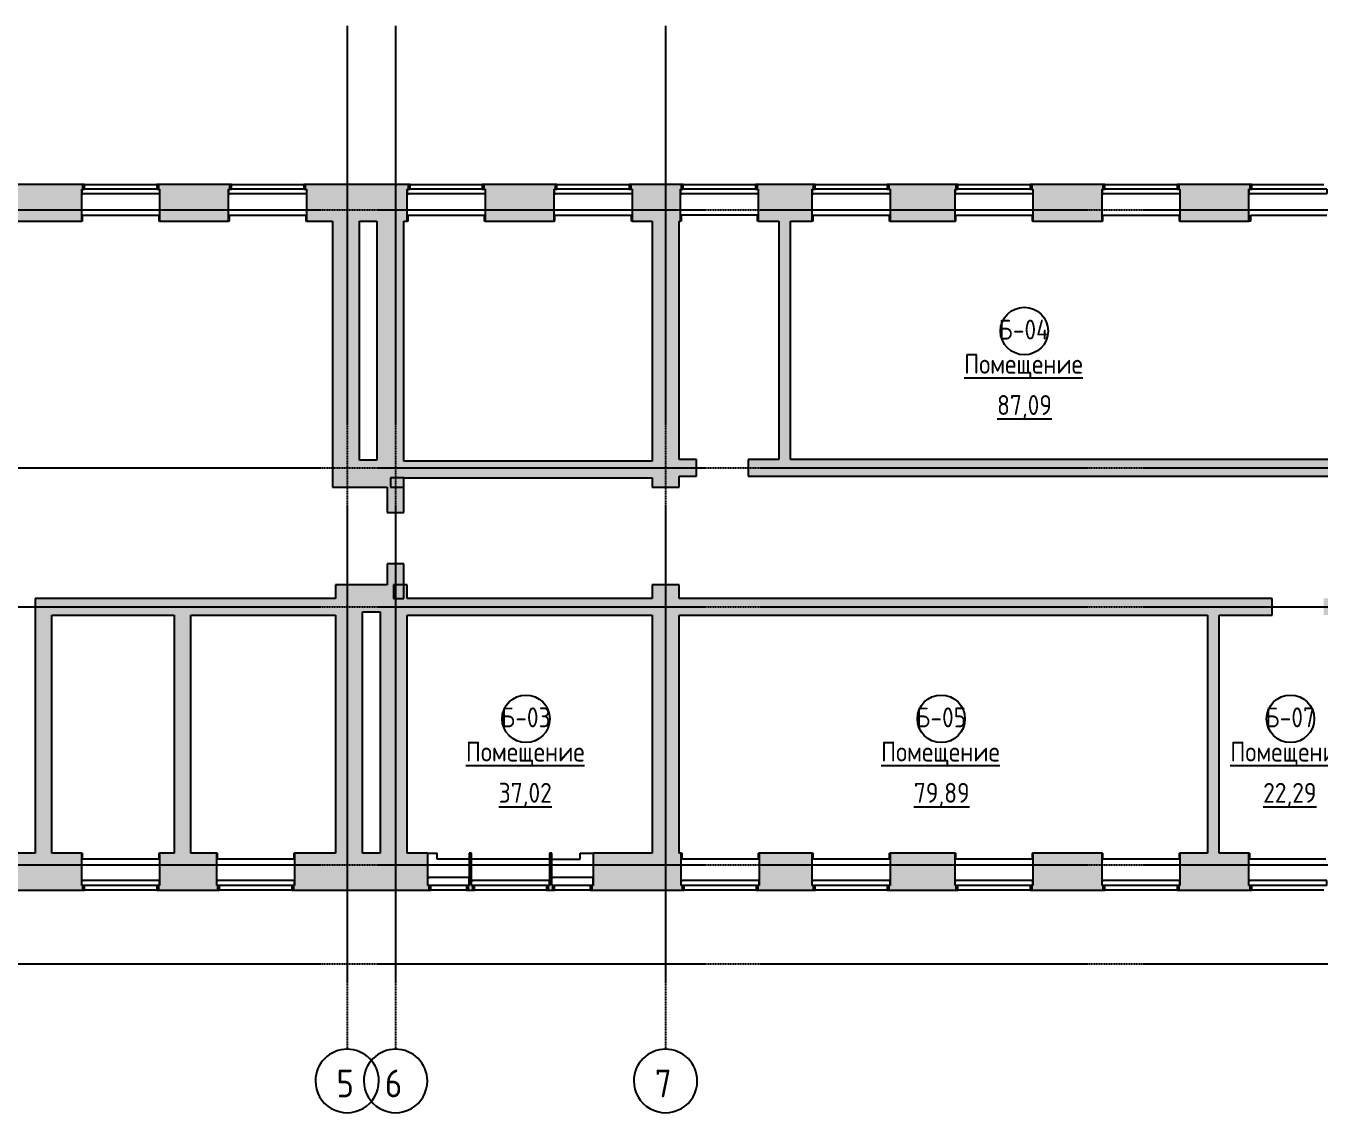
# Model space of a CAD drawing. Extents: x -4056 to 455774, y -7500 to 28668.
# Drawn here: x 400413 to 433013, y -2998 to 24417 of the extents above; entities that cross this region are included whole.
import ezdxf

# ---------------------------------------------------------------- set-up
doc = ezdxf.new("R2010")
doc.units = 0
doc.linetypes.add('ADSK_ЛИНИЯ_СЕТКИ', pattern=[21, 12, -3, 3, -3])
for name, color, linetype in [('КАРКАС_ИМПОСТ', 7, 'CONTINUOUS'), ('МАРКИ_ПОМЕЩЕНИЙ', 7, 'CONTINUOUS'), ('ОКНА', 7, 'CONTINUOUS'), ('ОСИ', 7, 'CONTINUOUS'), ('СТЕНЫ', 7, 'CONTINUOUS'), ('СТЕНЫ_РАЗРЕЗ', 7, 'CONTINUOUS'), ('СТЕНЫ_ШТРИХОВКА', 7, 'CONTINUOUS')]:
    doc.layers.add(name, color=color, linetype=linetype)
doc.styles.add('GOST_COMMON', font='GOST Common.ttf', dxfattribs={"width": 0.9, "height": 500})
doc.styles.add('GOST_COMMON_1', font='GOST Common.ttf', dxfattribs={"width": 0.9, "height": 700})

# ---------------------------------------------------------------- blocks, each defined once
blk = doc.blocks.new('*U359')
at = {"layer": 'СТЕНЫ'}
for points in [[(400180.142097, 2645.135494), (400180.142097, 3575.135494), (401820.142097, 2645.135494)], [(401820.142097, 2645.135494), (400180.142097, 3575.135494), (401820.142097, 3575.135494)], [(403780.142097, 2645.135494), (403780.142097, 3575.135494), (405220.142097, 2645.135494)], [(405220.142097, 2645.135494), (403780.142097, 3575.135494), (405220.142097, 3575.135494)], [(407180.142097, 2645.135494), (407180.142097, 3575.135494), (409741.945205, 2645.135494)], [(409741.945205, 2645.135494), (407180.142097, 3575.135494), (409741.945205, 3575.135494)], [(409741.945205, 2645.135494), (409741.945205, 3575.135494), (410540.142097, 2645.135494)], [(410540.142097, 2645.135494), (409741.945205, 3575.135494), (410540.142097, 3575.135494)], [(411580.142097, 2645.135494), (411580.142097, 3575.135494), (411640.142097, 2645.135494)], [(411640.142097, 2645.135494), (411580.142097, 3575.135494), (411640.142097, 3575.135494)], [(413600.142097, 2645.135494), (413600.142097, 3575.135494), (413660.142097, 2645.135494)], [(413660.142097, 2645.135494), (413600.142097, 3575.135494), (413660.142097, 3575.135494)], [(414700.142097, 2645.135494), (414700.142097, 3575.135494), (416147.459905, 2645.135494)], [(416147.459905, 2645.135494), (414700.142097, 3575.135494), (416147.459905, 3575.135494)], [(416147.459905, 2645.135494), (416147.459905, 3575.135494), (416920.142097, 2645.135494)], [(416920.142097, 2645.135494), (416147.459905, 3575.135494), (416920.142097, 3575.135494)], [(418880.142097, 2645.135494), (418880.142097, 3575.135494), (420220.142097, 2645.135494)], [(420220.142097, 2645.135494), (418880.142097, 3575.135494), (420220.142097, 3575.135494)], [(422180.142097, 2645.135494), (422180.142097, 3575.135494), (422552.974606, 2645.135494)], [(422552.974606, 2645.135494), (422180.142097, 3575.135494), (422552.974606, 3575.135494)], [(422552.974606, 2645.135494), (422552.974606, 3575.135494), (423820.142097, 2645.135494)], [(423820.142097, 2645.135494), (422552.974606, 3575.135494), (423820.142097, 3575.135494)], [(425780.142097, 2645.135494), (425780.142097, 3575.135494), (427520.142097, 2645.135494)], [(427520.142097, 2645.135494), (425780.142097, 3575.135494), (427520.142097, 3575.135494)], [(429480.142097, 2645.135494), (429480.142097, 3575.135494), (431220.142097, 2645.135494)], [(431220.142097, 2645.135494), (429480.142097, 3575.135494), (431220.142097, 3575.135494)], [(401820.142097, 2645.135494), (401820.142097, 2765.135494), (401890.142097, 2645.135494)], [(401890.142097, 2645.135494), (401820.142097, 2765.135494), (401890.142097, 2765.135494)], [(403710.142097, 2645.135494), (403710.142097, 2765.135494), (403780.142097, 2645.135494)], [(403780.142097, 2645.135494), (403710.142097, 2765.135494), (403780.142097, 2765.135494)], [(405220.142097, 2645.135494), (405220.142097, 2765.135494), (405290.142097, 2645.135494)], [(405290.142097, 2645.135494), (405220.142097, 2765.135494), (405290.142097, 2765.135494)], [(407110.142097, 2645.135494), (407110.142097, 2765.135494), (407180.142097, 2645.135494)], [(407180.142097, 2645.135494), (407110.142097, 2765.135494), (407180.142097, 2765.135494)], [(410540.142097, 2645.135494), (410540.142097, 2765.135494), (410610.142097, 2645.135494)], [(410610.142097, 2645.135494), (410540.142097, 2765.135494), (410610.142097, 2765.135494)], [(411510.142097, 2645.135494), (411510.142097, 2765.135494), (411580.142097, 2645.135494)], [(411580.142097, 2645.135494), (411510.142097, 2765.135494), (411580.142097, 2765.135494)], [(411640.142097, 2645.135494), (411640.142097, 2765.135494), (411710.142097, 2645.135494)], [(411710.142097, 2645.135494), (411640.142097, 2765.135494), (411710.142097, 2765.135494)], [(413530.142097, 2645.135494), (413530.142097, 2765.135494), (413600.142097, 2645.135494)], [(413600.142097, 2645.135494), (413530.142097, 2765.135494), (413600.142097, 2765.135494)], [(413660.142097, 2645.135494), (413660.142097, 2765.135494), (413730.142097, 2645.135494)], [(413730.142097, 2645.135494), (413660.142097, 2765.135494), (413730.142097, 2765.135494)], [(414630.142097, 2645.135494), (414630.142097, 2765.135494), (414700.142097, 2645.135494)], [(414700.142097, 2645.135494), (414630.142097, 2765.135494), (414700.142097, 2765.135494)], [(416920.142097, 2645.135494), (416920.142097, 2765.135494), (416990.142097, 2645.135494)], [(416990.142097, 2645.135494), (416920.142097, 2765.135494), (416990.142097, 2765.135494)], [(418810.142097, 2645.135494), (418810.142097, 2765.135494), (418880.142097, 2645.135494)], [(418880.142097, 2645.135494), (418810.142097, 2765.135494), (418880.142097, 2765.135494)], [(420220.142097, 2645.135494), (420220.142097, 2765.135494), (420290.142097, 2645.135494)], [(420290.142097, 2645.135494), (420220.142097, 2765.135494), (420290.142097, 2765.135494)], [(422110.142097, 2645.135494), (422110.142097, 2765.135494), (422180.142097, 2645.135494)], [(422180.142097, 2645.135494), (422110.142097, 2765.135494), (422180.142097, 2765.135494)], [(423820.142097, 2645.135494), (423820.142097, 2765.135494), (423890.142097, 2645.135494)], [(423890.142097, 2645.135494), (423820.142097, 2765.135494), (423890.142097, 2765.135494)], [(425710.142097, 2645.135494), (425710.142097, 2765.135494), (425780.142097, 2645.135494)], [(425780.142097, 2645.135494), (425710.142097, 2765.135494), (425780.142097, 2765.135494)], [(427520.142097, 2645.135494), (427520.142097, 2765.135494), (427590.142097, 2645.135494)], [(427590.142097, 2645.135494), (427520.142097, 2765.135494), (427590.142097, 2765.135494)], [(429410.142097, 2645.135494), (429410.142097, 2765.135494), (429480.142097, 2645.135494)], [(429480.142097, 2645.135494), (429410.142097, 2765.135494), (429480.142097, 2765.135494)], [(431220.142097, 2645.135494), (431220.142097, 2765.135494), (431290.142097, 2645.135494)], [(431290.142097, 2645.135494), (431220.142097, 2765.135494), (431290.142097, 2765.135494)]]:
    blk.add_solid(points, dxfattribs=at)
blk = doc.blocks.new('*U365')
at = {"layer": 'СТЕНЫ'}
for points in [[(400180.142097, 19495.135494), (400180.142097, 20425.135494), (401820.142097, 19495.135494)], [(401820.142097, 19495.135494), (400180.142097, 20425.135494), (401820.142097, 20425.135494)], [(401820.142097, 20305.135494), (401820.142097, 20425.135494), (401890.142097, 20305.135494)], [(401890.142097, 20305.135494), (401820.142097, 20425.135494), (401890.142097, 20425.135494)], [(403710.142097, 20305.135494), (403710.142097, 20425.135494), (403780.142097, 20305.135494)], [(403780.142097, 20305.135494), (403710.142097, 20425.135494), (403780.142097, 20425.135494)], [(403780.142097, 19495.135494), (403780.142097, 20425.135494), (405520.142097, 19495.135494)], [(405520.142097, 19495.135494), (403780.142097, 20425.135494), (405520.142097, 20425.135494)], [(405520.142097, 20305.135494), (405520.142097, 20425.135494), (405590.142097, 20305.135494)], [(405590.142097, 20305.135494), (405520.142097, 20425.135494), (405590.142097, 20425.135494)], [(407410.142097, 20305.135494), (407410.142097, 20425.135494), (407480.142097, 20305.135494)], [(407480.142097, 20305.135494), (407410.142097, 20425.135494), (407480.142097, 20425.135494)], [(407480.142097, 19495.135494), (407480.142097, 20425.135494), (409255.142097, 19495.135494)], [(409255.142097, 19495.135494), (407480.142097, 20425.135494), (409255.142097, 20425.135494)], [(409255.142097, 19495.135494), (409255.142097, 20425.135494), (409741.945205, 19495.135494)], [(409741.945205, 19495.135494), (409255.142097, 20425.135494), (409741.945205, 20425.135494)], [(409741.945205, 19495.135494), (409741.945205, 20425.135494), (410020.142097, 19495.135494)], [(410020.142097, 19495.135494), (409741.945205, 20425.135494), (410020.142097, 20425.135494)], [(410020.142097, 20305.135494), (410020.142097, 20425.135494), (410090.142097, 20305.135494)], [(410090.142097, 20305.135494), (410020.142097, 20425.135494), (410090.142097, 20425.135494)], [(411910.142097, 20305.135494), (411910.142097, 20425.135494), (411980.142097, 20305.135494)], [(411980.142097, 20305.135494), (411910.142097, 20425.135494), (411980.142097, 20425.135494)], [(411980.142097, 19495.135494), (411980.142097, 20425.135494), (413720.142097, 19495.135494)], [(413720.142097, 19495.135494), (411980.142097, 20425.135494), (413720.142097, 20425.135494)], [(413720.142097, 20305.135494), (413720.142097, 20425.135494), (413790.142097, 20305.135494)], [(413790.142097, 20305.135494), (413720.142097, 20425.135494), (413790.142097, 20425.135494)], [(415610.142097, 20305.135494), (415610.142097, 20425.135494), (415680.142097, 20305.135494)], [(415680.142097, 20305.135494), (415610.142097, 20425.135494), (415680.142097, 20425.135494)], [(415680.142097, 19495.135494), (415680.142097, 20425.135494), (416147.459905, 19495.135494)], [(416147.459905, 19495.135494), (415680.142097, 20425.135494), (416147.459905, 20425.135494)], [(416147.459905, 19495.135494), (416147.459905, 20425.135494), (416900.142097, 19495.135494)], [(416900.142097, 19495.135494), (416147.459905, 20425.135494), (416900.142097, 20425.135494)], [(416900.142097, 20305.135494), (416900.142097, 20425.135494), (416970.142097, 20305.135494)], [(416970.142097, 20305.135494), (416900.142097, 20425.135494), (416970.142097, 20425.135494)], [(418790.142097, 20305.135494), (418790.142097, 20425.135494), (418860.142097, 20305.135494)], [(418860.142097, 20305.135494), (418790.142097, 20425.135494), (418860.142097, 20425.135494)], [(418860.142097, 19495.135494), (418860.142097, 20425.135494), (419670.142097, 19495.135494)], [(419670.142097, 19495.135494), (418860.142097, 20425.135494), (419670.142097, 20425.135494)], [(419670.142097, 19495.135494), (419670.142097, 20425.135494), (420220.142097, 19495.135494)], [(420220.142097, 19495.135494), (419670.142097, 20425.135494), (420220.142097, 20425.135494)], [(420220.142097, 20305.135494), (420220.142097, 20425.135494), (420290.142097, 20305.135494)], [(420290.142097, 20305.135494), (420220.142097, 20425.135494), (420290.142097, 20425.135494)], [(422110.142097, 20305.135494), (422110.142097, 20425.135494), (422180.142097, 20305.135494)], [(422180.142097, 20305.135494), (422110.142097, 20425.135494), (422180.142097, 20425.135494)], [(422180.142097, 19495.135494), (422180.142097, 20425.135494), (422552.974606, 19495.135494)], [(422552.974606, 19495.135494), (422180.142097, 20425.135494), (422552.974606, 20425.135494)], [(422552.974606, 19495.135494), (422552.974606, 20425.135494), (423820.142097, 19495.135494)], [(423820.142097, 19495.135494), (422552.974606, 20425.135494), (423820.142097, 20425.135494)], [(423820.142097, 20305.135494), (423820.142097, 20425.135494), (423890.142097, 20305.135494)], [(423890.142097, 20305.135494), (423820.142097, 20425.135494), (423890.142097, 20425.135494)], [(425710.142097, 20305.135494), (425710.142097, 20425.135494), (425780.142097, 20305.135494)], [(425780.142097, 20305.135494), (425710.142097, 20425.135494), (425780.142097, 20425.135494)], [(425780.142097, 19495.135494), (425780.142097, 20425.135494), (427520.142097, 19495.135494)], [(427520.142097, 19495.135494), (425780.142097, 20425.135494), (427520.142097, 20425.135494)], [(427520.142097, 20305.135494), (427520.142097, 20425.135494), (427590.142097, 20305.135494)], [(427590.142097, 20305.135494), (427520.142097, 20425.135494), (427590.142097, 20425.135494)], [(429410.142097, 20305.135494), (429410.142097, 20425.135494), (429480.142097, 20305.135494)], [(429480.142097, 20305.135494), (429410.142097, 20425.135494), (429480.142097, 20425.135494)], [(429480.142097, 19495.135494), (429480.142097, 20425.135494), (431220.142097, 19495.135494)], [(431220.142097, 19495.135494), (429480.142097, 20425.135494), (431220.142097, 20425.135494)], [(431220.142097, 20305.135494), (431220.142097, 20425.135494), (431290.142097, 20305.135494)], [(431290.142097, 20305.135494), (431220.142097, 20425.135494), (431290.142097, 20425.135494)]]:
    blk.add_solid(points, dxfattribs=at)
blk = doc.blocks.new('*U380')
at = {"layer": 'СТЕНЫ'}
for points in [[(409255.142097, 13476.085928), (409255.142097, 19495.135494), (409741.945205, 13476.085928)], [(409741.945205, 13476.085928), (409255.142097, 19495.135494), (409741.945205, 19495.135494)], [(409741.945205, 13476.085928), (409741.945205, 19495.135494), (409935.142097, 13476.085928)], [(409935.142097, 13476.085928), (409741.945205, 19495.135494), (409935.142097, 19495.135494)]]:
    blk.add_solid(points, dxfattribs=at)
blk = doc.blocks.new('*U381')
at = {"layer": 'СТЕНЫ'}
for points in [[(408135.142097, 13476.085928), (408135.142097, 19495.135494), (408815.142097, 13476.085928)], [(408815.142097, 13476.085928), (408135.142097, 19495.135494), (408815.142097, 19495.135494)]]:
    blk.add_solid(points, dxfattribs=at)
blk = doc.blocks.new('*U382')
at = {"layer": 'СТЕНЫ'}
for points in [[(408215.142097, 3575.135494), (408215.142097, 9659.883239), (408895.142097, 3575.135494)], [(408895.142097, 3575.135494), (408215.142097, 9659.883239), (408895.142097, 9659.883239)]]:
    blk.add_solid(points, dxfattribs=at)
blk = doc.blocks.new('*U383')
at = {"layer": 'СТЕНЫ'}
for points in [[(409335.142097, 3575.135494), (409335.142097, 9659.883239), (409741.945205, 3575.135494)], [(409741.945205, 3575.135494), (409335.142097, 9659.883239), (409741.945205, 9659.883239)], [(409741.945205, 3575.135494), (409741.945205, 9659.883239), (410015.142097, 3575.135494)], [(410015.142097, 3575.135494), (409741.945205, 9659.883239), (410015.142097, 9659.883239)]]:
    blk.add_solid(points, dxfattribs=at)
blk = doc.blocks.new('*U384')
at = {"layer": 'СТЕНЫ'}
for points in [[(408215.142097, 9659.883239), (408215.142097, 10339.883239), (409335.142097, 9659.883239)], [(409335.142097, 9659.883239), (408215.142097, 10339.883239), (409335.142097, 10339.883239)], [(409335.142097, 9659.883239), (409335.142097, 10339.883239), (409741.945205, 9659.883239)], [(409741.945205, 9659.883239), (409335.142097, 10339.883239), (409741.945205, 10339.883239)], [(409741.945205, 9659.883239), (409741.945205, 10339.883239), (410015.142097, 9659.883239)], [(410015.142097, 9659.883239), (409741.945205, 10339.883239), (410015.142097, 10339.883239)]]:
    blk.add_solid(points, dxfattribs=at)
blk = doc.blocks.new('*U385')
at = {"layer": 'СТЕНЫ'}
for points in [[(408135.142097, 12796.085928), (408135.142097, 13476.085928), (409741.945205, 12796.085928)], [(409741.945205, 12796.085928), (408135.142097, 13476.085928), (409741.945205, 13476.085928)], [(409741.945205, 12796.085928), (409741.945205, 13476.085928), (409935.142097, 12796.085928)], [(409935.142097, 12796.085928), (409741.945205, 13476.085928), (409935.142097, 13476.085928)]]:
    blk.add_solid(points, dxfattribs=at)
blk = doc.blocks.new('*U390')
at = {"layer": 'СТЕНЫ'}
for points in [[(416185.142097, 12796.085928), (416185.142097, 19495.135494), (416865.142097, 12796.085928)], [(416865.142097, 12796.085928), (416185.142097, 19495.135494), (416865.142097, 19495.135494)]]:
    blk.add_solid(points, dxfattribs=at)
blk = doc.blocks.new('*U391')
at = {"layer": 'СТЕНЫ'}
for points in [[(416185.142097, 3575.135494), (416185.142097, 10339.883239), (416865.142097, 3575.135494)], [(416865.142097, 3575.135494), (416185.142097, 10339.883239), (416865.142097, 10339.883239)]]:
    blk.add_solid(points, dxfattribs=at)
blk = doc.blocks.new('*U392')
at = {"layer": 'СТЕНЫ'}
for points in [[(400645.142097, 9575.135494), (400645.142097, 9995.135494), (404565.142097, 9575.135494)], [(404565.142097, 9575.135494), (400645.142097, 9995.135494), (404565.142097, 9995.135494)], [(404565.142097, 9575.135494), (404565.142097, 9995.135494), (408215.142097, 9575.135494)], [(408215.142097, 9575.135494), (404565.142097, 9995.135494), (408215.142097, 9995.135494)]]:
    blk.add_solid(points, dxfattribs=at)
blk = doc.blocks.new('*U393')
at = {"layer": 'СТЕНЫ'}
for points in [[(409935.142097, 13027.341418), (409935.142097, 13447.341418), (416147.459905, 13027.341418)], [(416147.459905, 13027.341418), (409935.142097, 13447.341418), (416147.459905, 13447.341418)], [(416147.459905, 13027.341418), (416147.459905, 13447.341418), (416185.142097, 13027.341418)], [(416185.142097, 13027.341418), (416147.459905, 13447.341418), (416185.142097, 13447.341418)]]:
    blk.add_solid(points, dxfattribs=at)
blk = doc.blocks.new('*U394')
at = {"layer": 'СТЕНЫ'}
for points in [[(410015.142097, 9575.135494), (410015.142097, 9995.135494), (416147.459905, 9575.135494)], [(416147.459905, 9575.135494), (410015.142097, 9995.135494), (416147.459905, 9995.135494)], [(416147.459905, 9575.135494), (416147.459905, 9995.135494), (416185.142097, 9575.135494)], [(416185.142097, 9575.135494), (416147.459905, 9995.135494), (416185.142097, 9995.135494)]]:
    blk.add_solid(points, dxfattribs=at)
blk = doc.blocks.new('*U395')
at = {"layer": 'СТЕНЫ'}
for points in [[(416865.142097, 9575.135494), (416865.142097, 9995.135494), (430470.142097, 9575.135494)], [(430470.142097, 9575.135494), (416865.142097, 9995.135494), (430470.142097, 9995.135494)], [(430470.142097, 9575.135494), (430470.142097, 9995.135494), (431805.142097, 9575.135494)], [(431805.142097, 9575.135494), (430470.142097, 9995.135494), (431805.142097, 9995.135494)], [(433105.142097, 9575.135494), (433105.142097, 9995.135494), (434185.142097, 9575.135494)], [(434185.142097, 9575.135494), (433105.142097, 9995.135494), (434185.142097, 9995.135494)]]:
    blk.add_solid(points, dxfattribs=at)
blk = doc.blocks.new('*U396')
at = {"layer": 'СТЕНЫ'}
for points in [[(416865.142097, 13075.135494), (416865.142097, 13495.135494), (417305.142097, 13075.135494)], [(417305.142097, 13075.135494), (416865.142097, 13495.135494), (417305.142097, 13495.135494)], [(418605.142097, 13075.135494), (418605.142097, 13495.135494), (428958.489306, 13075.135494)], [(428958.489306, 13075.135494), (418605.142097, 13495.135494), (428958.489306, 13495.135494)], [(428958.489306, 13075.135494), (428958.489306, 13495.135494), (434185.142097, 13075.135494)], [(434185.142097, 13075.135494), (428958.489306, 13495.135494), (434185.142097, 13495.135494)]]:
    blk.add_solid(points, dxfattribs=at)
blk = doc.blocks.new('*U405')
at = {"layer": 'СТЕНЫ'}
for points in [[(400645.142097, 3575.135494), (400645.142097, 9575.135494), (401065.142097, 3575.135494)], [(401065.142097, 3575.135494), (400645.142097, 9575.135494), (401065.142097, 9575.135494)]]:
    blk.add_solid(points, dxfattribs=at)
blk = doc.blocks.new('*U406')
at = {"layer": 'СТЕНЫ'}
for points in [[(404145.142097, 3575.135494), (404145.142097, 9575.135494), (404565.142097, 3575.135494)], [(404565.142097, 3575.135494), (404145.142097, 9575.135494), (404565.142097, 9575.135494)]]:
    blk.add_solid(points, dxfattribs=at)
blk = doc.blocks.new('*U407')
at = {"layer": 'СТЕНЫ'}
for points in [[(430180.142097, 3575.135494), (430180.142097, 9575.135494), (430470.142097, 3575.135494)], [(430470.142097, 3575.135494), (430180.142097, 9575.135494), (430470.142097, 9575.135494)]]:
    blk.add_solid(points, dxfattribs=at)
blk = doc.blocks.new('*U408')
at = {"layer": 'СТЕНЫ'}
for points in [[(419380.142097, 13495.135494), (419380.142097, 19495.135494), (419670.142097, 13495.135494)], [(419670.142097, 13495.135494), (419380.142097, 19495.135494), (419670.142097, 19495.135494)]]:
    blk.add_solid(points, dxfattribs=at)
blk = doc.blocks.new('*U411')
at = {"layer": 'СТЕНЫ'}
for points in [[(409515.142097, 12161.238456), (409515.142097, 12796.085928), (409595.142097, 12161.238456)], [(409595.142097, 12161.238456), (409515.142097, 12796.085928), (409595.142097, 12796.085928)], [(409595.142097, 12161.238456), (409595.142097, 13027.341418), (409675.142097, 12161.238456)], [(409675.142097, 12161.238456), (409595.142097, 13027.341418), (409675.142097, 13027.341418)], [(409675.142097, 12161.238456), (409675.142097, 13027.341418), (409741.945205, 12161.238456)], [(409741.945205, 12161.238456), (409675.142097, 13027.341418), (409741.945205, 13027.341418)], [(409741.945205, 12161.238456), (409741.945205, 13027.341418), (409935.142097, 12161.238456)], [(409935.142097, 12161.238456), (409741.945205, 13027.341418), (409935.142097, 13027.341418)], [(409515.142097, 10339.883239), (409515.142097, 10861.238456), (409595.142097, 10339.883239)], [(409595.142097, 10339.883239), (409515.142097, 10861.238456), (409595.142097, 10861.238456)], [(409595.142097, 10339.883239), (409595.142097, 10861.238456), (409675.142097, 10339.883239)], [(409675.142097, 10339.883239), (409595.142097, 10861.238456), (409675.142097, 10861.238456)], [(409675.142097, 9995.135494), (409675.142097, 10861.238456), (409741.945205, 9995.135494)], [(409741.945205, 9995.135494), (409675.142097, 10861.238456), (409741.945205, 10861.238456)], [(409741.945205, 9995.135494), (409741.945205, 10861.238456), (409935.142097, 9995.135494)], [(409935.142097, 9995.135494), (409741.945205, 10861.238456), (409935.142097, 10861.238456)]]:
    blk.add_solid(points, dxfattribs=at)
blk = doc.blocks.new('ИРНИТУ-ОКНО-ГОСТ23166-99_T')
at = {"layer": 'КАРКАС_ИМПОСТ'}
for p, q in [((-1018.1, 345), (941.9, 345)), ((-1018.1, 345), (-1018.1, 225)), ((-1018.1, 345), (-983.1, 345)), ((941.9, 345), (906.9, 345)), ((941.9, 345), (941.9, 225)), ((-1018.1, 225), (941.9, 225)), ((-1018.1, 225), (-983.1, 225)), ((941.9, 225), (906.9, 225))]:
    blk.add_line(p, q, dxfattribs=at)
blk = doc.blocks.new('ИРНИТУ-ОКНО-ГОСТ23166-99_U')
at = {"layer": 'КАРКАС_ИМПОСТ'}
for p, q in [((-1018.1, 345), (21.9, 345)), ((-1018.1, 345), (-1018.1, 145)), ((-1018.1, 345), (-983.1, 345)), ((21.9, 345), (-13.1, 345)), ((21.9, 345), (21.9, 145)), ((-1018.1, 145), (21.9, 145)), ((-1018.1, 145), (-983.1, 145)), ((21.9, 145), (-13.1, 145))]:
    blk.add_line(p, q, dxfattribs=at)
blk = doc.blocks.new('ИРНИТУ-ОКНО-ГОСТ23166-99_Y')
at = {"layer": 'КАРКАС_ИМПОСТ'}
for p, q in [((-1018.1, -225), (941.9, -225)), ((-1018.1, -345), (-1018.1, -225)), ((-1018.1, -225), (-983.1, -225)), ((941.9, -225), (906.9, -225)), ((941.9, -345), (941.9, -225)), ((-1018.1, -345), (941.9, -345)), ((-1018.1, -345), (-983.1, -345)), ((941.9, -345), (906.9, -345))]:
    blk.add_line(p, q, dxfattribs=at)
blk = doc.blocks.new('ОСЬ_СЕТКИ_-_D8-4846-00_Б_Н')
at = {"layer": 'ОСИ'}
for start, end in [(360, 180), (180, 360)]:
    blk.add_arc((0, 0), 4, start, end, dxfattribs=at)
blk = doc.blocks.new('ADSK_МАРКА_ПОМЕЩЕНИЕ_-_НО2')
at = {"layer": 'МАРКИ_ПОМЕЩЕНИЙ'}
blk.add_circle((0, 0), 3, dxfattribs=at)

msp = doc.modelspace()

# ---------------------------------------------------------------- linework, layer by layer
at = {"layer": 'ОСИ', "linetype": 'ADSK_ЛИНИЯ_СЕТКИ'}
for p, q in [((408505.142097, 24417.328474), (408505.142097, -1362.359468)), ((409725.142097, 24417.328474), (409725.142097, -1362.359468)), ((416525.142097, 24417.328474), (416525.142097, -1362.359468)), ((351339.505759, 19785.135494), (454174.387372, 19785.135494)), ((351339.505759, 13285.135494), (454174.387372, 13285.135494)), ((351339.505759, 9785.135494), (454174.387372, 9785.135494)), ((351339.505759, 3285.135494), (454174.387372, 3285.135494)), ((351339.505759, 785.135494), (454174.387372, 785.135494))]:
    msp.add_line(p, q, dxfattribs=at)
at = {"layer": 'СТЕНЫ'}
for p, q in [((401890.142097, 20425.135494), (403710.142097, 20425.135494)), ((405590.142097, 20425.135494), (407410.142097, 20425.135494)), ((410090.142097, 20425.135494), (411910.142097, 20425.135494)), ((413790.142097, 20425.135494), (415610.142097, 20425.135494)), ((416970.142097, 20425.135494), (418790.142097, 20425.135494)), ((420290.142097, 20425.135494), (422110.142097, 20425.135494)), ((423890.142097, 20425.135494), (425710.142097, 20425.135494)), ((427590.142097, 20425.135494), (429410.142097, 20425.135494)), ((431290.142097, 20425.135494), (433110.142097, 20425.135494)), ((401840.142097, 19495.135494), (401840.142097, 19645.135494)), ((401840.142097, 19645.135494), (403760.142097, 19645.135494)), ((403760.142097, 19645.135494), (403760.142097, 19495.135494)), ((405540.142097, 19495.135494), (405540.142097, 19645.135494)), ((405540.142097, 19645.135494), (407460.142097, 19645.135494)), ((407460.142097, 19645.135494), (407460.142097, 19495.135494)), ((410040.142097, 19495.135494), (410040.142097, 19645.135494)), ((410040.142097, 19645.135494), (411960.142097, 19645.135494)), ((411960.142097, 19645.135494), (411960.142097, 19495.135494)), ((413740.142097, 19495.135494), (413740.142097, 19645.135494)), ((413740.142097, 19645.135494), (415660.142097, 19645.135494)), ((415660.142097, 19645.135494), (415660.142097, 19495.135494)), ((416920.142097, 19645.135494), (416920.142097, 19495.135494)), ((418840.142097, 19645.135494), (416920.142097, 19645.135494)), ((418840.142097, 19495.135494), (418840.142097, 19645.135494)), ((420240.142097, 19495.135494), (420240.142097, 19645.135494)), ((420240.142097, 19645.135494), (422160.142097, 19645.135494)), ((422160.142097, 19645.135494), (422160.142097, 19495.135494)), ((423840.142097, 19495.135494), (423840.142097, 19645.135494)), ((423840.142097, 19645.135494), (425760.142097, 19645.135494)), ((425760.142097, 19645.135494), (425760.142097, 19495.135494)), ((427540.142097, 19495.135494), (427540.142097, 19645.135494)), ((427540.142097, 19645.135494), (429460.142097, 19645.135494)), ((429460.142097, 19645.135494), (429460.142097, 19495.135494)), ((431265.142097, 19495.135494), (431265.142097, 19645.135494)), ((431265.142097, 19645.135494), (433180.142097, 19645.135494)), ((401840.142097, 19495.135494), (401820.142097, 19495.135494)), ((403780.142097, 19495.135494), (403760.142097, 19495.135494)), ((405540.142097, 19495.135494), (405520.142097, 19495.135494)), ((407480.142097, 19495.135494), (407460.142097, 19495.135494)), ((410040.142097, 19495.135494), (410020.142097, 19495.135494)), ((411980.142097, 19495.135494), (411960.142097, 19495.135494)), ((413740.142097, 19495.135494), (413720.142097, 19495.135494)), ((415680.142097, 19495.135494), (415660.142097, 19495.135494)), ((416920.142097, 19495.135494), (416900.142097, 19495.135494)), ((418860.142097, 19495.135494), (418840.142097, 19495.135494)), ((420240.142097, 19495.135494), (420220.142097, 19495.135494)), ((422180.142097, 19495.135494), (422160.142097, 19495.135494)), ((423840.142097, 19495.135494), (423820.142097, 19495.135494)), ((425780.142097, 19495.135494), (425760.142097, 19495.135494)), ((427540.142097, 19495.135494), (427520.142097, 19495.135494)), ((429480.142097, 19495.135494), (429460.142097, 19495.135494)), ((431265.142097, 19495.135494), (431220.142097, 19495.135494)), ((409935.142097, 12796.085928), (409935.142097, 13027.341418)), ((401820.142097, 3575.135494), (401840.142097, 3575.135494)), ((401840.142097, 3425.135494), (401840.142097, 3575.135494)), ((403760.142097, 3425.135494), (401840.142097, 3425.135494)), ((403760.142097, 3575.135494), (403780.142097, 3575.135494)), ((403760.142097, 3575.135494), (403760.142097, 3425.135494)), ((405220.142097, 3575.135494), (405240.142097, 3575.135494)), ((405240.142097, 3425.135494), (405240.142097, 3575.135494)), ((407160.142097, 3425.135494), (405240.142097, 3425.135494)), ((407160.142097, 3575.135494), (407180.142097, 3575.135494)), ((407160.142097, 3575.135494), (407160.142097, 3425.135494)), ((410540.142097, 3575.135494), (410775.142097, 3575.135494)), ((410775.142097, 3425.135494), (410775.142097, 3575.135494)), ((411580.142097, 3425.135494), (410775.142097, 3425.135494)), ((413600.142097, 3425.135494), (411640.142097, 3425.135494)), ((413660.142097, 3425.135494), (414375.142097, 3425.135494)), ((414375.142097, 3575.135494), (414700.142097, 3575.135494)), ((414375.142097, 3425.135494), (414375.142097, 3575.135494)), ((416920.142097, 3575.135494), (416940.142097, 3575.135494)), ((416940.142097, 3425.135494), (416940.142097, 3575.135494)), ((418860.142097, 3425.135494), (416940.142097, 3425.135494)), ((418860.142097, 3575.135494), (418880.142097, 3575.135494)), ((418860.142097, 3575.135494), (418860.142097, 3425.135494)), ((420220.142097, 3575.135494), (420240.142097, 3575.135494)), ((420240.142097, 3425.135494), (420240.142097, 3575.135494)), ((422160.142097, 3425.135494), (420240.142097, 3425.135494)), ((422160.142097, 3575.135494), (422180.142097, 3575.135494)), ((422160.142097, 3575.135494), (422160.142097, 3425.135494)), ((423820.142097, 3575.135494), (423840.142097, 3575.135494)), ((423840.142097, 3425.135494), (423840.142097, 3575.135494)), ((425760.142097, 3425.135494), (423840.142097, 3425.135494)), ((425760.142097, 3575.135494), (425780.142097, 3575.135494)), ((425760.142097, 3575.135494), (425760.142097, 3425.135494)), ((427520.142097, 3575.135494), (427540.142097, 3575.135494)), ((427540.142097, 3425.135494), (427540.142097, 3575.135494)), ((429460.142097, 3425.135494), (427540.142097, 3425.135494)), ((429460.142097, 3575.135494), (429480.142097, 3575.135494)), ((429460.142097, 3575.135494), (429460.142097, 3425.135494)), ((431220.142097, 3575.135494), (431240.142097, 3575.135494)), ((431240.142097, 3425.135494), (431240.142097, 3575.135494)), ((433160.142097, 3425.135494), (431240.142097, 3425.135494)), ((403710.142097, 2645.135494), (401890.142097, 2645.135494)), ((407110.142097, 2645.135494), (405290.142097, 2645.135494)), ((411510.142097, 2645.135494), (410610.142097, 2645.135494)), ((413530.142097, 2645.135494), (411710.142097, 2645.135494)), ((414630.142097, 2645.135494), (413730.142097, 2645.135494)), ((418810.142097, 2645.135494), (416990.142097, 2645.135494)), ((422110.142097, 2645.135494), (420290.142097, 2645.135494)), ((425710.142097, 2645.135494), (423890.142097, 2645.135494)), ((429410.142097, 2645.135494), (427590.142097, 2645.135494)), ((433110.142097, 2645.135494), (431290.142097, 2645.135494))]:
    msp.add_line(p, q, dxfattribs=at)
at = {"layer": 'СТЕНЫ_РАЗРЕЗ'}
for p, q in [((401890.142097, 20425.135494), (400110.142097, 20425.135494)), ((401820.142097, 19495.135494), (401820.142097, 20305.135494)), ((401820.142097, 20305.135494), (401890.142097, 20305.135494)), ((401890.142097, 20305.135494), (401890.142097, 20425.135494)), ((405590.142097, 20425.135494), (403710.142097, 20425.135494)), ((403710.142097, 20425.135494), (403710.142097, 20305.135494)), ((403710.142097, 20305.135494), (403780.142097, 20305.135494)), ((403780.142097, 20305.135494), (403780.142097, 19495.135494)), ((405520.142097, 19495.135494), (405520.142097, 20305.135494)), ((405520.142097, 20305.135494), (405590.142097, 20305.135494)), ((405590.142097, 20305.135494), (405590.142097, 20425.135494)), ((410090.142097, 20425.135494), (407410.142097, 20425.135494)), ((407410.142097, 20425.135494), (407410.142097, 20305.135494)), ((407410.142097, 20305.135494), (407480.142097, 20305.135494)), ((407480.142097, 20305.135494), (407480.142097, 19495.135494)), ((410020.142097, 19495.135494), (410020.142097, 20305.135494)), ((410020.142097, 20305.135494), (410090.142097, 20305.135494)), ((410090.142097, 20305.135494), (410090.142097, 20425.135494)), ((413790.142097, 20425.135494), (411910.142097, 20425.135494)), ((411910.142097, 20425.135494), (411910.142097, 20305.135494)), ((411910.142097, 20305.135494), (411980.142097, 20305.135494)), ((411980.142097, 20305.135494), (411980.142097, 19495.135494)), ((413720.142097, 19495.135494), (413720.142097, 20305.135494)), ((413720.142097, 20305.135494), (413790.142097, 20305.135494)), ((413790.142097, 20305.135494), (413790.142097, 20425.135494)), ((416970.142097, 20425.135494), (415610.142097, 20425.135494)), ((415610.142097, 20425.135494), (415610.142097, 20305.135494)), ((415610.142097, 20305.135494), (415680.142097, 20305.135494)), ((415680.142097, 20305.135494), (415680.142097, 19495.135494)), ((416900.142097, 19495.135494), (416900.142097, 20305.135494)), ((416900.142097, 20305.135494), (416970.142097, 20305.135494)), ((416970.142097, 20305.135494), (416970.142097, 20425.135494)), ((420290.142097, 20425.135494), (418790.142097, 20425.135494)), ((418790.142097, 20425.135494), (418790.142097, 20305.135494)), ((418790.142097, 20305.135494), (418860.142097, 20305.135494)), ((418860.142097, 20305.135494), (418860.142097, 19495.135494)), ((420220.142097, 19495.135494), (420220.142097, 20305.135494)), ((420220.142097, 20305.135494), (420290.142097, 20305.135494)), ((420290.142097, 20305.135494), (420290.142097, 20425.135494)), ((423890.142097, 20425.135494), (422110.142097, 20425.135494)), ((422110.142097, 20425.135494), (422110.142097, 20305.135494)), ((422110.142097, 20305.135494), (422180.142097, 20305.135494)), ((422180.142097, 20305.135494), (422180.142097, 19495.135494)), ((423820.142097, 19495.135494), (423820.142097, 20305.135494)), ((423820.142097, 20305.135494), (423890.142097, 20305.135494)), ((423890.142097, 20305.135494), (423890.142097, 20425.135494)), ((427590.142097, 20425.135494), (425710.142097, 20425.135494)), ((425710.142097, 20425.135494), (425710.142097, 20305.135494)), ((425710.142097, 20305.135494), (425780.142097, 20305.135494)), ((425780.142097, 20305.135494), (425780.142097, 19495.135494)), ((427520.142097, 19495.135494), (427520.142097, 20305.135494)), ((427520.142097, 20305.135494), (427590.142097, 20305.135494)), ((427590.142097, 20305.135494), (427590.142097, 20425.135494)), ((431290.142097, 20425.135494), (429410.142097, 20425.135494)), ((429410.142097, 20425.135494), (429410.142097, 20305.135494)), ((429410.142097, 20305.135494), (429480.142097, 20305.135494)), ((429480.142097, 20305.135494), (429480.142097, 19495.135494)), ((431220.142097, 19495.135494), (431220.142097, 20305.135494)), ((431220.142097, 20305.135494), (431290.142097, 20305.135494)), ((431290.142097, 20305.135494), (431290.142097, 20425.135494)), ((400180.142097, 19495.135494), (401820.142097, 19495.135494)), ((403780.142097, 19495.135494), (405520.142097, 19495.135494)), ((407480.142097, 19495.135494), (408135.142097, 19495.135494)), ((408135.142097, 19495.135494), (408135.142097, 12796.085928)), ((408815.142097, 19495.135494), (409255.142097, 19495.135494)), ((408815.142097, 13476.085928), (408815.142097, 19495.135494)), ((409255.142097, 19495.135494), (409255.142097, 13476.085928)), ((409935.142097, 19495.135494), (410020.142097, 19495.135494)), ((409935.142097, 13447.341418), (409935.142097, 19495.135494)), ((411980.142097, 19495.135494), (413720.142097, 19495.135494)), ((415680.142097, 19495.135494), (416185.142097, 19495.135494)), ((416185.142097, 19495.135494), (416185.142097, 13447.341418)), ((416865.142097, 19495.135494), (416900.142097, 19495.135494)), ((416865.142097, 13495.135494), (416865.142097, 19495.135494)), ((418860.142097, 19495.135494), (419380.142097, 19495.135494)), ((419380.142097, 19495.135494), (419380.142097, 13495.135494)), ((419670.142097, 19495.135494), (420220.142097, 19495.135494)), ((419670.142097, 13495.135494), (419670.142097, 19495.135494)), ((422180.142097, 19495.135494), (423820.142097, 19495.135494)), ((425780.142097, 19495.135494), (427520.142097, 19495.135494)), ((429480.142097, 19495.135494), (431220.142097, 19495.135494)), ((409255.142097, 13476.085928), (408815.142097, 13476.085928)), ((416185.142097, 13447.341418), (409935.142097, 13447.341418)), ((417305.142097, 13495.135494), (416865.142097, 13495.135494)), ((417305.142097, 13075.135494), (417305.142097, 13495.135494)), ((419380.142097, 13495.135494), (418605.142097, 13495.135494)), ((418605.142097, 13495.135494), (418605.142097, 13075.135494)), ((434185.142097, 13495.135494), (419670.142097, 13495.135494)), ((416865.142097, 12796.085928), (416865.142097, 13075.135494)), ((416865.142097, 13075.135494), (417305.142097, 13075.135494)), ((418605.142097, 13075.135494), (434185.142097, 13075.135494)), ((408135.142097, 12796.085928), (409515.142097, 12796.085928)), ((409515.142097, 12796.085928), (409515.142097, 12161.238456)), ((409935.142097, 13027.341418), (409595.142097, 13027.341418)), ((409595.142097, 13027.341418), (409595.142097, 12796.085928)), ((409595.142097, 12796.085928), (409935.142097, 12796.085928)), ((409935.142097, 13027.341418), (416185.142097, 13027.341418)), ((409935.142097, 12161.238456), (409935.142097, 12796.085928)), ((416185.142097, 13027.341418), (416185.142097, 12796.085928)), ((416185.142097, 12796.085928), (416865.142097, 12796.085928)), ((409515.142097, 12161.238456), (409935.142097, 12161.238456)), ((409515.142097, 10861.238456), (409515.142097, 10339.883239)), ((409935.142097, 10861.238456), (409515.142097, 10861.238456)), ((409935.142097, 9995.135494), (409935.142097, 10861.238456)), ((409515.142097, 10339.883239), (408215.142097, 10339.883239)), ((408215.142097, 10339.883239), (408215.142097, 9995.135494)), ((410015.142097, 10339.883239), (409675.142097, 10339.883239)), ((409675.142097, 10339.883239), (409675.142097, 9995.135494)), ((410015.142097, 9995.135494), (410015.142097, 10339.883239)), ((416185.142097, 10339.883239), (416185.142097, 9995.135494)), ((416865.142097, 10339.883239), (416185.142097, 10339.883239)), ((416865.142097, 9995.135494), (416865.142097, 10339.883239)), ((408215.142097, 9995.135494), (400645.142097, 9995.135494)), ((400645.142097, 9995.135494), (400645.142097, 3575.135494)), ((409675.142097, 9995.135494), (409935.142097, 9995.135494)), ((416185.142097, 9995.135494), (410015.142097, 9995.135494)), ((431805.142097, 9995.135494), (416865.142097, 9995.135494)), ((431805.142097, 9575.135494), (431805.142097, 9995.135494)), ((401065.142097, 9575.135494), (404145.142097, 9575.135494)), ((401065.142097, 3575.135494), (401065.142097, 9575.135494)), ((404145.142097, 9575.135494), (404145.142097, 3575.135494)), ((404565.142097, 9575.135494), (408215.142097, 9575.135494)), ((404565.142097, 3575.135494), (404565.142097, 9575.135494)), ((408215.142097, 9575.135494), (408215.142097, 3575.135494)), ((408895.142097, 3575.135494), (408895.142097, 9659.883239)), ((408895.142097, 9659.883239), (409335.142097, 9659.883239)), ((409335.142097, 9659.883239), (409335.142097, 3575.135494)), ((410015.142097, 3575.135494), (410015.142097, 9575.135494)), ((410015.142097, 9575.135494), (416185.142097, 9575.135494)), ((416185.142097, 9575.135494), (416185.142097, 3575.135494)), ((416865.142097, 3575.135494), (416865.142097, 9575.135494)), ((416865.142097, 9575.135494), (430180.142097, 9575.135494)), ((430180.142097, 9575.135494), (430180.142097, 3575.135494)), ((430470.142097, 9575.135494), (431805.142097, 9575.135494)), ((430470.142097, 3575.135494), (430470.142097, 9575.135494)), ((400645.142097, 3575.135494), (400180.142097, 3575.135494)), ((401820.142097, 3575.135494), (401065.142097, 3575.135494)), ((401820.142097, 2765.135494), (401820.142097, 3575.135494)), ((404145.142097, 3575.135494), (403780.142097, 3575.135494)), ((403780.142097, 3575.135494), (403780.142097, 2765.135494)), ((405220.142097, 3575.135494), (404565.142097, 3575.135494)), ((405220.142097, 2765.135494), (405220.142097, 3575.135494)), ((408215.142097, 3575.135494), (407180.142097, 3575.135494)), ((407180.142097, 3575.135494), (407180.142097, 2765.135494)), ((409335.142097, 3575.135494), (408895.142097, 3575.135494)), ((410540.142097, 3575.135494), (410015.142097, 3575.135494)), ((410540.142097, 2765.135494), (410540.142097, 3575.135494)), ((411640.142097, 3575.135494), (411580.142097, 3575.135494)), ((411580.142097, 3575.135494), (411580.142097, 2765.135494)), ((411640.142097, 2765.135494), (411640.142097, 3575.135494)), ((413660.142097, 3575.135494), (413600.142097, 3575.135494)), ((413600.142097, 3575.135494), (413600.142097, 2765.135494)), ((413660.142097, 2765.135494), (413660.142097, 3575.135494)), ((416185.142097, 3575.135494), (414700.142097, 3575.135494)), ((414700.142097, 3575.135494), (414700.142097, 2765.135494)), ((416920.142097, 3575.135494), (416865.142097, 3575.135494)), ((416920.142097, 2765.135494), (416920.142097, 3575.135494)), ((420220.142097, 3575.135494), (418880.142097, 3575.135494)), ((418880.142097, 3575.135494), (418880.142097, 2765.135494)), ((420220.142097, 2765.135494), (420220.142097, 3575.135494)), ((423820.142097, 3575.135494), (422180.142097, 3575.135494)), ((422180.142097, 3575.135494), (422180.142097, 2765.135494)), ((423820.142097, 2765.135494), (423820.142097, 3575.135494)), ((427520.142097, 3575.135494), (425780.142097, 3575.135494)), ((425780.142097, 3575.135494), (425780.142097, 2765.135494)), ((427520.142097, 2765.135494), (427520.142097, 3575.135494)), ((430180.142097, 3575.135494), (429480.142097, 3575.135494)), ((429480.142097, 3575.135494), (429480.142097, 2765.135494)), ((431220.142097, 3575.135494), (430470.142097, 3575.135494)), ((431220.142097, 2765.135494), (431220.142097, 3575.135494)), ((400110.142097, 2645.135494), (401890.142097, 2645.135494)), ((401890.142097, 2765.135494), (401820.142097, 2765.135494)), ((401890.142097, 2645.135494), (401890.142097, 2765.135494)), ((403780.142097, 2765.135494), (403710.142097, 2765.135494)), ((403710.142097, 2765.135494), (403710.142097, 2645.135494)), ((403710.142097, 2645.135494), (405290.142097, 2645.135494)), ((405290.142097, 2765.135494), (405220.142097, 2765.135494)), ((405290.142097, 2645.135494), (405290.142097, 2765.135494)), ((407180.142097, 2765.135494), (407110.142097, 2765.135494)), ((407110.142097, 2765.135494), (407110.142097, 2645.135494)), ((407110.142097, 2645.135494), (410610.142097, 2645.135494)), ((410610.142097, 2765.135494), (410540.142097, 2765.135494)), ((410610.142097, 2645.135494), (410610.142097, 2765.135494)), ((411580.142097, 2765.135494), (411510.142097, 2765.135494)), ((411510.142097, 2765.135494), (411510.142097, 2645.135494)), ((411510.142097, 2645.135494), (411710.142097, 2645.135494)), ((411710.142097, 2765.135494), (411640.142097, 2765.135494)), ((411710.142097, 2645.135494), (411710.142097, 2765.135494)), ((413600.142097, 2765.135494), (413530.142097, 2765.135494)), ((413530.142097, 2765.135494), (413530.142097, 2645.135494)), ((413530.142097, 2645.135494), (413730.142097, 2645.135494)), ((413730.142097, 2765.135494), (413660.142097, 2765.135494)), ((413730.142097, 2645.135494), (413730.142097, 2765.135494)), ((414700.142097, 2765.135494), (414630.142097, 2765.135494)), ((414630.142097, 2765.135494), (414630.142097, 2645.135494)), ((414630.142097, 2645.135494), (416990.142097, 2645.135494)), ((416990.142097, 2765.135494), (416920.142097, 2765.135494)), ((416990.142097, 2645.135494), (416990.142097, 2765.135494)), ((418880.142097, 2765.135494), (418810.142097, 2765.135494)), ((418810.142097, 2765.135494), (418810.142097, 2645.135494)), ((418810.142097, 2645.135494), (420290.142097, 2645.135494)), ((420290.142097, 2765.135494), (420220.142097, 2765.135494)), ((420290.142097, 2645.135494), (420290.142097, 2765.135494)), ((422180.142097, 2765.135494), (422110.142097, 2765.135494)), ((422110.142097, 2765.135494), (422110.142097, 2645.135494)), ((422110.142097, 2645.135494), (423890.142097, 2645.135494)), ((423890.142097, 2765.135494), (423820.142097, 2765.135494)), ((423890.142097, 2645.135494), (423890.142097, 2765.135494)), ((425780.142097, 2765.135494), (425710.142097, 2765.135494)), ((425710.142097, 2765.135494), (425710.142097, 2645.135494)), ((425710.142097, 2645.135494), (427590.142097, 2645.135494)), ((427590.142097, 2765.135494), (427520.142097, 2765.135494)), ((427590.142097, 2645.135494), (427590.142097, 2765.135494)), ((429480.142097, 2765.135494), (429410.142097, 2765.135494)), ((429410.142097, 2765.135494), (429410.142097, 2645.135494)), ((429410.142097, 2645.135494), (431290.142097, 2645.135494)), ((431290.142097, 2765.135494), (431220.142097, 2765.135494)), ((431290.142097, 2645.135494), (431290.142097, 2765.135494))]:
    msp.add_line(p, q, dxfattribs=at)
at = {"layer": 'СТЕНЫ_ШТРИХОВКА'}
msp.add_line((409935.142097, 12796.085928), (409935.142097, 13027.341418), dxfattribs=at)

# ---------------------------------------------------------------- block references
at = {"layer": 'МАРКИ_ПОМЕЩЕНИЙ', "xscale": 200, "yscale": 200, "zscale": 200}
for p in [(425561.484859, 16729.485286), (413009.860057, 6960.348832), (423467.795265, 6960.348832), (432265.501464, 6960.348832)]:
    msp.add_blockref('ADSK_МАРКА_ПОМЕЩЕНИЕ_-_НО2', p, dxfattribs=at)
at = {"layer": 'ОКНА', "rotation": 180}
for name, p in [('ИРНИТУ-ОКНО-ГОСТ23166-99_Y', (402762.042097, 19960.135494)), ('ИРНИТУ-ОКНО-ГОСТ23166-99_Y', (406462.042097, 19960.135494)), ('ИРНИТУ-ОКНО-ГОСТ23166-99_Y', (410962.042097, 19960.135494)), ('ИРНИТУ-ОКНО-ГОСТ23166-99_Y', (414662.042097, 19960.135494)), ('ИРНИТУ-ОКНО-ГОСТ23166-99_Y', (417842.042097, 19960.135494)), ('ИРНИТУ-ОКНО-ГОСТ23166-99_Y', (421162.042097, 19960.135494)), ('ИРНИТУ-ОКНО-ГОСТ23166-99_Y', (424762.042097, 19960.135494)), ('ИРНИТУ-ОКНО-ГОСТ23166-99_Y', (428462.042097, 19960.135494)), ('ИРНИТУ-ОКНО-ГОСТ23166-99_Y', (432162.042097, 19960.135494)), ('ИРНИТУ-ОКНО-ГОСТ23166-99_U', (410562.042097, 3110.135494)), ('ИРНИТУ-ОКНО-ГОСТ23166-99_U', (413682.042097, 3110.135494)), ('ИРНИТУ-ОКНО-ГОСТ23166-99_T', (402762.042097, 3110.135494)), ('ИРНИТУ-ОКНО-ГОСТ23166-99_T', (406162.042097, 3110.135494)), ('ИРНИТУ-ОКНО-ГОСТ23166-99_T', (412582.042097, 3110.135494)), ('ИРНИТУ-ОКНО-ГОСТ23166-99_T', (417862.042097, 3110.135494)), ('ИРНИТУ-ОКНО-ГОСТ23166-99_T', (421162.042097, 3110.135494)), ('ИРНИТУ-ОКНО-ГОСТ23166-99_T', (424762.042097, 3110.135494)), ('ИРНИТУ-ОКНО-ГОСТ23166-99_T', (428462.042097, 3110.135494)), ('ИРНИТУ-ОКНО-ГОСТ23166-99_T', (432162.042097, 3110.135494))]:
    msp.add_blockref(name, p, dxfattribs=at)
at = {"layer": 'ОСИ', "xscale": 200, "yscale": 200, "zscale": 200, "rotation": 180}
for p in [(408505.142097, -2162.359468), (409725.142097, -2162.359468), (416525.142097, -2162.359468)]:
    msp.add_blockref('ОСЬ_СЕТКИ_-_D8-4846-00_Б_Н', p, dxfattribs=at)
at = {"layer": 'СТЕНЫ'}
for name in ['*U365', '*U381', '*U380', '*U390', '*U408', '*U385', '*U393', '*U396', '*U411', '*U384', '*U391', '*U392', '*U394', '*U395', '*U405', '*U406', '*U382', '*U383', '*U407', '*U359']:
    msp.add_blockref(name, (0, 0), dxfattribs=at)

# ---------------------------------------------------------------- texts
at = {"layer": 'МАРКИ_ПОМЕЩЕНИЙ', "char_height": 500, "attachment_point": 1, "style": 'GOST_COMMON'}
for s, insert, width in [('\\fGOST Common|b0|i0|c204|p34|;\\W.9;Б', (424916.395671, 17016.187892), 432.91125), ('-04', (425273.583171, 17016.187892), 1212.1515), ('\\LПомещение', (424046.995671, 16153.687892), 3751.8975), ('\\L87,09', (424874.995671, 15116.187892), 1746.075375), ('\\fGOST Common|b0|i0|c204|p34|;\\W.9;Б', (412382.770869, 7247.051438), 432.91125), ('-03', (412739.958369, 7247.051438), 1168.860375), ('\\fGOST Common|b0|i0|c204|p34|;\\W.9;Б', (422840.706077, 7247.051438), 432.91125), ('-05', (423197.893577, 7247.051438), 1168.860375), ('\\fGOST Common|b0|i0|c204|p34|;\\W.9;Б', (431638.412276, 7247.051438), 432.91125), ('-07', (431995.599776, 7247.051438), 1168.860375), ('\\LПомещение', (411495.370869, 6384.551438), 3751.8975), ('\\LПомещение', (421953.306077, 6384.551438), 3751.8975), ('\\LПомещение', (430751.012276, 6384.551438), 3751.8975), ('\\L37,02', (412323.370869, 5347.051438), 1746.075375), ('\\L79,89', (422781.306077, 5347.051438), 1746.075375), ('\\L22,29', (431579.012276, 5347.051438), 1746.075375)]:
    msp.add_mtext(s, dxfattribs=dict(at, insert=insert, width=width))
at = {"layer": 'ОСИ', "char_height": 700, "width": 548.35425, "attachment_point": 1, "style": 'GOST_COMMON_1'}
for s, insert in [('\\fGOST Common|b0|i0|c204|p34|;\\W.9;5', (408236.274116, -1874.631883)), ('\\fGOST Common|b0|i0|c204|p34|;\\W.9;6', (409456.274116, -1874.631883)), ('\\fGOST Common|b0|i0|c204|p34|;\\W.9;7', (416256.274116, -1874.631883))]:
    msp.add_mtext(s, dxfattribs=dict(at, insert=insert))

doc.saveas('drawing.dxf')
